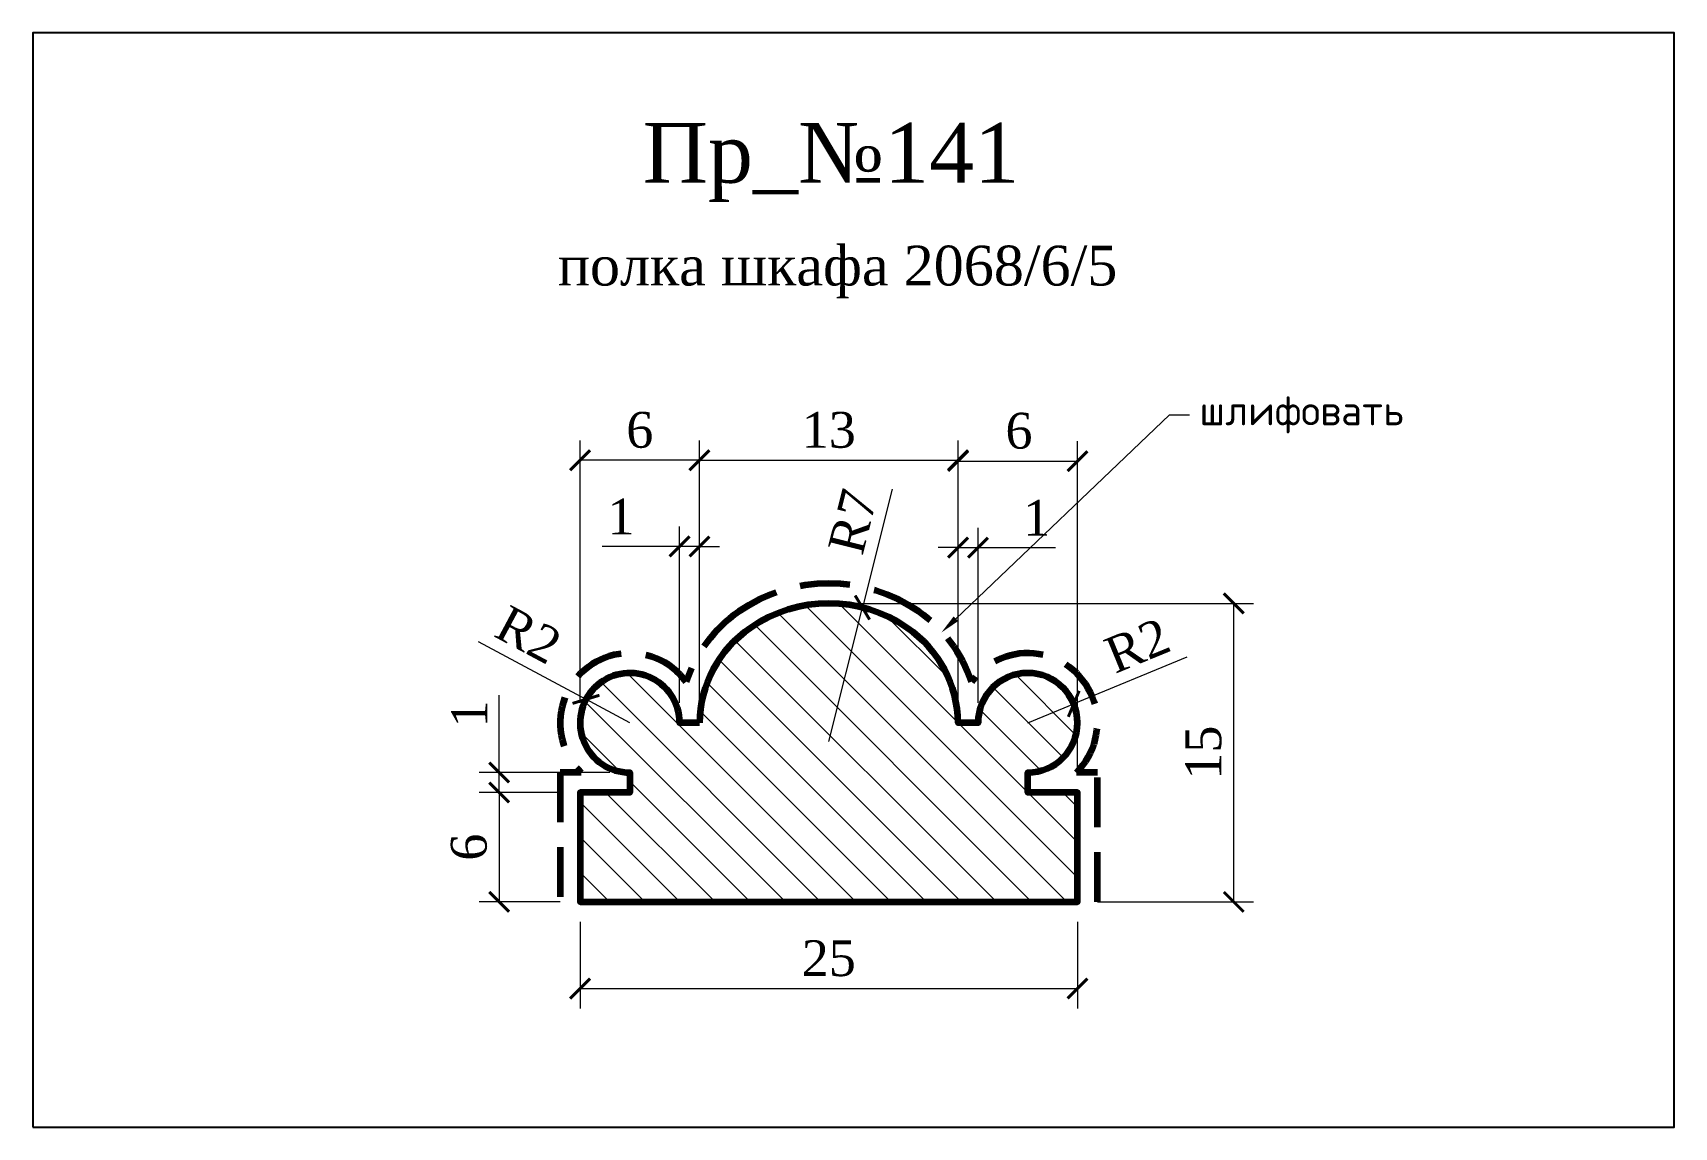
# Model space of a CAD drawing. Header units: millimetres. Extents: x 305271.9 to 305354.4, y -91057.7 to -91002.7.
import ezdxf
from ezdxf import colors
from ezdxf.entities.mleader import LeaderData, LeaderLine
from ezdxf.math import Vec2, Vec3

# ---------------------------------------------------------------- set-up
doc = ezdxf.new("R2010")
doc.units = ezdxf.units.MM
doc.header["$MEASUREMENT"] = 0
doc.linetypes.add('HIDDEN', pattern=[0.375, 0.25, -0.125])
doc.layers.add('Outside panel', color=7, linetype='Continuous', lineweight=18, true_color=0x7f5e57)
for name, color, linetype, lineweight in [('линия 15', 7, 'Continuous', 15), ('линия 50', 1, 'Continuous', 211), ('служебный слой РАЗМЕРЫ', 7, 'Continuous', 9)]:
    doc.layers.add(name, color=color, linetype=linetype, lineweight=lineweight)
doc.layers.add('размеры в модели', color=7, linetype='Continuous')
doc.styles.add('ELECT', font='times.ttf')
doc.styles.get("Standard").update_dxf_attribs({"font": 'times.ttf'})
doc.styles.add('ЕСКД профили текст', font='isocpeur.ttf')
doc.dimstyles.new('M_1', dxfattribs={"dimtxt": 1.8, "dimasz": 1, "dimexe": 1, "dimexo": 1, "dimgap": 0.6, "dimtad": 1, "dimdec": 0, "dimdsep": 46, "dimtxsty": 'Standard', "dimblk": 'ARCHTICK', "dimcen": -5, "dimclrd": 7, "dimclre": 7, "dimclrt": 7, "dimadec": 0, "dimazin": 0, "dimtfac": 1, "dimtdec": 0, "dimtmove": 0, "dimatfit": 3, "dimfxl": 1, "dimtolj": 1, "dimtzin": 0, "dimlwd": 5, "dimlwe": 5, "dimarcsym": 0})

# ---------------------------------------------------------------- blocks, each defined once
blk = doc.blocks.new('_ArchTick')
at = {"color": 0, "linetype": 'ByBlock', "const_width": 0.15}
blk.add_lwpolyline([(-0.5, -0.5), (0.5, 0.5)], dxfattribs=at)
blk = doc.blocks.new('*D13')
at = {"layer": 'Defpoints', "color": 0, "ltscale": 1000, "transparency": 16777216}
for p in [(305313.553, -91031.6), (305311.866, -91038.326)]:
    blk.add_point(p, dxfattribs=at)
at = {"layer": 'линия 15', "color": 7, "lineweight": 5, "ltscale": 1000, "transparency": 16777216}
for p in [(305315.045, -91025.646), (305311.866, -91038.326)]:
    blk.add_line(p, (305313.553, -91031.6), dxfattribs=at)
at = {"layer": 'линия 15', "color": 7, "lineweight": 5, "ltscale": 1000, "transparency": 16777216, "rotation": 255.9265077840176}
blk.add_blockref('_ArchTick', (305313.553, -91031.6), dxfattribs=at)
at = {"layer": 'линия 15', "color": 7, "ltscale": 1000, "transparency": 16777216, "insert": (305313.069, -91027.284), "char_height": 1.8, "attachment_point": 5, "rotation": 75.92651}
blk.add_mtext('\\A1;R7', dxfattribs=at)
blk = doc.blocks.new('*D12')
at = {"layer": 'Defpoints', "color": 0, "ltscale": 1000, "transparency": 16777216}
for p in [(305324.178, -91036.44), (305321.866, -91037.392)]:
    blk.add_point(p, dxfattribs=at)
at = {"layer": 'размеры в модели', "color": 7, "lineweight": 5, "ltscale": 1000, "transparency": 16777216}
for p in [(305329.862, -91034.102), (305321.866, -91037.392)]:
    blk.add_line(p, (305324.178, -91036.44), dxfattribs=at)
at = {"layer": 'размеры в модели', "color": 7, "lineweight": 5, "ltscale": 1000, "transparency": 16777216, "rotation": 202.3627753647337}
blk.add_blockref('_ArchTick', (305324.178, -91036.44), dxfattribs=at)
at = {"layer": 'размеры в модели', "color": 7, "ltscale": 1000, "transparency": 16777216, "insert": (305327.374, -91033.504), "char_height": 1.8, "attachment_point": 5, "rotation": 22.36278}
blk.add_mtext('\\A1;R2', dxfattribs=at)
blk = doc.blocks.new('*D11')
at = {"layer": 'Defpoints', "color": 0, "ltscale": 1000, "transparency": 16777216}
for p in [(305299.662, -91036.213), (305301.866, -91037.392)]:
    blk.add_point(p, dxfattribs=at)
at = {"layer": 'размеры в модели', "color": 7, "lineweight": 5, "ltscale": 1000, "transparency": 16777216}
for p in [(305294.242, -91033.314), (305301.866, -91037.392)]:
    blk.add_line(p, (305299.662, -91036.213), dxfattribs=at)
at = {"layer": 'размеры в модели', "color": 7, "lineweight": 5, "ltscale": 1000, "transparency": 16777216, "rotation": 331.8612470787039}
blk.add_blockref('_ArchTick', (305299.662, -91036.213), dxfattribs=at)
at = {"layer": 'размеры в модели', "color": 7, "ltscale": 1000, "transparency": 16777216, "insert": (305296.778, -91032.969), "char_height": 1.8, "attachment_point": 5, "rotation": 331.86125}
blk.add_mtext('\\A1;R2', dxfattribs=at)
blk = doc.blocks.new('*D10')
at = {"layer": 'Defpoints', "color": 0, "ltscale": 1000, "transparency": 16777216}
for p in [(305324.366, -91024.24), (305318.366, -91037.392), (305324.366, -91040.892)]:
    blk.add_point(p, dxfattribs=at)
at = {"layer": 'размеры в модели', "color": 7, "lineweight": 5, "ltscale": 1000, "transparency": 16777216}
for p, q in [((305318.366, -91036.392), (305318.366, -91023.24)), ((305324.366, -91039.892), (305324.366, -91023.24)), ((305318.366, -91024.24), (305324.366, -91024.24))]:
    blk.add_line(p, q, dxfattribs=at)
at = {"layer": 'размеры в модели', "color": 7, "lineweight": 5, "ltscale": 1000, "transparency": 16777216, "rotation": 180}
blk.add_blockref('_ArchTick', (305318.366, -91024.24), dxfattribs=at)
at = {"layer": 'размеры в модели', "color": 7, "lineweight": 5, "ltscale": 1000, "transparency": 16777216}
blk.add_blockref('_ArchTick', (305324.366, -91024.24), dxfattribs=at)
at = {"layer": 'размеры в модели', "color": 7, "ltscale": 1000, "transparency": 16777216, "insert": (305321.427, -91022.725), "char_height": 1.8, "attachment_point": 5}
blk.add_mtext('\\A1;6', dxfattribs=at)
blk = doc.blocks.new('*D9')
at = {"layer": 'Defpoints', "color": 0, "ltscale": 1000, "transparency": 16777216}
for p in [(305319.366, -91028.586), (305318.366, -91037.392), (305319.366, -91037.392)]:
    blk.add_point(p, dxfattribs=at)
at = {"layer": 'размеры в модели', "color": 7, "lineweight": 5, "ltscale": 1000, "transparency": 16777216}
for p, q in [((305318.366, -91036.392), (305318.366, -91027.586)), ((305319.366, -91036.392), (305319.366, -91027.586)), ((305318.366, -91028.586), (305317.366, -91028.586)), ((305318.366, -91028.586), (305319.366, -91028.586)), ((305319.366, -91028.586), (305323.259, -91028.586))]:
    blk.add_line(p, q, dxfattribs=at)
blk.add_blockref('_ArchTick', (305318.366, -91028.586), dxfattribs=at)
at = {"layer": 'размеры в модели', "color": 7, "lineweight": 5, "ltscale": 1000, "transparency": 16777216, "rotation": 180}
blk.add_blockref('_ArchTick', (305319.366, -91028.586), dxfattribs=at)
at = {"layer": 'размеры в модели', "color": 7, "ltscale": 1000, "transparency": 16777216, "insert": (305322.313, -91027.086), "char_height": 1.8, "attachment_point": 5}
blk.add_mtext('\\A1;1', dxfattribs=at)
blk = doc.blocks.new('*D8')
at = {"layer": 'Defpoints', "color": 0, "ltscale": 1000, "transparency": 16777216}
for p in [(305295.298, -91039.892), (305301.866, -91039.892), (305299.366, -91040.892)]:
    blk.add_point(p, dxfattribs=at)
at = {"layer": 'размеры в модели', "color": 7, "lineweight": 5, "ltscale": 1000, "transparency": 16777216}
for p, q in [((305295.298, -91039.892), (305295.298, -91035.999)), ((305300.866, -91039.892), (305294.298, -91039.892)), ((305295.298, -91040.892), (305295.298, -91039.892)), ((305298.366, -91040.892), (305294.298, -91040.892)), ((305295.298, -91040.892), (305295.298, -91041.892))]:
    blk.add_line(p, q, dxfattribs=at)
for p, rotation in [((305295.298, -91039.892), 270), ((305295.298, -91040.892), 90)]:
    blk.add_blockref('_ArchTick', p, dxfattribs=dict(at, rotation=rotation))
at = {"layer": 'размеры в модели', "color": 7, "ltscale": 1000, "transparency": 16777216, "insert": (305293.798, -91036.945), "char_height": 1.8, "attachment_point": 5, "rotation": 90}
blk.add_mtext('\\A1;1', dxfattribs=at)
blk = doc.blocks.new('*D7')
at = {"layer": 'Defpoints', "color": 0, "ltscale": 1000, "transparency": 16777216}
for p in [(305299.366, -91040.892), (305295.298, -91046.392), (305299.366, -91046.392)]:
    blk.add_point(p, dxfattribs=at)
at = {"layer": 'размеры в модели', "color": 7, "lineweight": 5, "ltscale": 1000, "transparency": 16777216}
for p, q in [((305298.366, -91040.892), (305294.298, -91040.892)), ((305295.298, -91040.892), (305295.298, -91046.392)), ((305298.366, -91046.392), (305294.298, -91046.392))]:
    blk.add_line(p, q, dxfattribs=at)
for p, rotation in [((305295.298, -91040.892), 90), ((305295.298, -91046.392), 270)]:
    blk.add_blockref('_ArchTick', p, dxfattribs=dict(at, rotation=rotation))
at = {"layer": 'размеры в модели', "color": 7, "ltscale": 1000, "transparency": 16777216, "insert": (305293.782, -91043.642), "char_height": 1.8, "attachment_point": 5, "rotation": 90}
blk.add_mtext('\\A1;6', dxfattribs=at)
blk = doc.blocks.new('*D6')
at = {"layer": 'Defpoints', "color": 0, "ltscale": 1000, "transparency": 16777216}
for p in [(305304.366, -91028.528), (305304.366, -91037.392), (305305.366, -91037.392)]:
    blk.add_point(p, dxfattribs=at)
at = {"layer": 'размеры в модели', "color": 7, "lineweight": 5, "ltscale": 1000, "transparency": 16777216}
for p, q in [((305304.366, -91036.392), (305304.366, -91027.528)), ((305305.366, -91036.392), (305305.366, -91027.528)), ((305304.366, -91028.528), (305300.473, -91028.528)), ((305305.366, -91028.528), (305304.366, -91028.528)), ((305305.366, -91028.528), (305306.366, -91028.528))]:
    blk.add_line(p, q, dxfattribs=at)
blk.add_blockref('_ArchTick', (305304.366, -91028.528), dxfattribs=at)
at = {"layer": 'размеры в модели', "color": 7, "lineweight": 5, "ltscale": 1000, "transparency": 16777216, "rotation": 180}
blk.add_blockref('_ArchTick', (305305.366, -91028.528), dxfattribs=at)
at = {"layer": 'размеры в модели', "color": 7, "ltscale": 1000, "transparency": 16777216, "insert": (305301.42, -91027.028), "char_height": 1.8, "attachment_point": 5}
blk.add_mtext('\\A1;1', dxfattribs=at)
blk = doc.blocks.new('*D5')
at = {"layer": 'Defpoints', "color": 0, "ltscale": 1000, "transparency": 16777216}
for p in [(305299.366, -91024.197), (305299.366, -91037.392), (305305.367, -91037.346)]:
    blk.add_point(p, dxfattribs=at)
at = {"layer": 'размеры в модели', "color": 7, "lineweight": 5, "ltscale": 1000, "transparency": 16777216}
for p, q in [((305299.366, -91036.392), (305299.366, -91023.197)), ((305305.367, -91036.346), (305305.367, -91023.197)), ((305305.367, -91024.197), (305299.366, -91024.197))]:
    blk.add_line(p, q, dxfattribs=at)
at = {"layer": 'размеры в модели', "color": 7, "lineweight": 5, "ltscale": 1000, "transparency": 16777216, "rotation": 180}
blk.add_blockref('_ArchTick', (305299.366, -91024.197), dxfattribs=at)
at = {"layer": 'размеры в модели', "color": 7, "lineweight": 5, "ltscale": 1000, "transparency": 16777216}
blk.add_blockref('_ArchTick', (305305.367, -91024.197), dxfattribs=at)
at = {"layer": 'размеры в модели', "color": 7, "ltscale": 1000, "transparency": 16777216, "insert": (305302.367, -91022.681), "char_height": 1.8, "attachment_point": 5}
blk.add_mtext('\\A1;6', dxfattribs=at)
blk = doc.blocks.new('*D4')
at = {"layer": 'Defpoints', "color": 0, "ltscale": 1000, "transparency": 16777216}
for p in [(305318.366, -91024.197), (305305.366, -91037.392), (305318.366, -91037.392)]:
    blk.add_point(p, dxfattribs=at)
at = {"layer": 'размеры в модели', "color": 7, "lineweight": 5, "ltscale": 1000, "transparency": 16777216}
for p, q in [((305305.366, -91036.392), (305305.366, -91023.197)), ((305318.366, -91036.392), (305318.366, -91023.197)), ((305305.366, -91024.197), (305318.366, -91024.197))]:
    blk.add_line(p, q, dxfattribs=at)
at = {"layer": 'размеры в модели', "color": 7, "lineweight": 5, "ltscale": 1000, "transparency": 16777216, "rotation": 180}
blk.add_blockref('_ArchTick', (305305.366, -91024.197), dxfattribs=at)
at = {"layer": 'размеры в модели', "color": 7, "lineweight": 5, "ltscale": 1000, "transparency": 16777216}
blk.add_blockref('_ArchTick', (305318.366, -91024.197), dxfattribs=at)
at = {"layer": 'размеры в модели', "color": 7, "ltscale": 1000, "transparency": 16777216, "insert": (305311.866, -91022.681), "char_height": 1.8, "attachment_point": 5}
blk.add_mtext('\\A1;13', dxfattribs=at)
blk = doc.blocks.new('*D3')
at = {"layer": 'Defpoints', "color": 0, "ltscale": 1000, "transparency": 16777216}
for p in [(305311.866, -91031.392), (305332.219, -91031.392), (305324.366, -91046.392)]:
    blk.add_point(p, dxfattribs=at)
at = {"layer": 'размеры в модели', "color": 7, "lineweight": 5, "ltscale": 1000, "transparency": 16777216}
for p, q in [((305312.866, -91031.392), (305333.219, -91031.392)), ((305332.219, -91046.392), (305332.219, -91031.392)), ((305325.366, -91046.392), (305333.219, -91046.392))]:
    blk.add_line(p, q, dxfattribs=at)
for p, rotation in [((305332.219, -91031.392), 90), ((305332.219, -91046.392), 270)]:
    blk.add_blockref('_ArchTick', p, dxfattribs=dict(at, rotation=rotation))
at = {"layer": 'размеры в модели', "color": 7, "ltscale": 1000, "transparency": 16777216, "insert": (305330.704, -91038.892), "char_height": 1.8, "attachment_point": 5, "rotation": 90}
blk.add_mtext('\\A1;15', dxfattribs=at)
blk = doc.blocks.new('*D2')
at = {"layer": 'Defpoints', "color": 0, "ltscale": 1000, "transparency": 16777216}
for p in [(305299.366, -91046.392), (305324.366, -91046.392), (305324.366, -91050.749)]:
    blk.add_point(p, dxfattribs=at)
at = {"layer": 'размеры в модели', "color": 7, "lineweight": 5, "ltscale": 1000, "transparency": 16777216}
for p, q in [((305299.366, -91047.392), (305299.366, -91051.749)), ((305324.366, -91047.392), (305324.366, -91051.749)), ((305299.366, -91050.749), (305324.366, -91050.749))]:
    blk.add_line(p, q, dxfattribs=at)
at = {"layer": 'размеры в модели', "color": 7, "lineweight": 5, "ltscale": 1000, "transparency": 16777216, "rotation": 180}
blk.add_blockref('_ArchTick', (305299.366, -91050.749), dxfattribs=at)
at = {"layer": 'размеры в модели', "color": 7, "lineweight": 5, "ltscale": 1000, "transparency": 16777216}
blk.add_blockref('_ArchTick', (305324.366, -91050.749), dxfattribs=at)
at = {"layer": 'размеры в модели', "color": 7, "ltscale": 1000, "transparency": 16777216, "insert": (305311.866, -91049.234), "char_height": 1.8, "attachment_point": 5}
blk.add_mtext('\\A1;25', dxfattribs=at)

msp = doc.modelspace()

# ---------------------------------------------------------------- hatches: boundary and pattern name
at = {"layer": 'Outside panel', "ltscale": 1000}
h = msp.add_hatch(dxfattribs=at)
h.set_pattern_fill('ANSI31', color=256, scale=10, angle=90)
h.set_pattern_definition([(135, (-6000.6453, 5476.7173), (-0.8838834765, -0.8838834765), [])])
edge = h.paths.add_edge_path()
edge.add_line((305305.366, -91037.392), (305304.366, -91037.392))
edge.add_arc((305301.866, -91037.392), 2.5, 0, 270)
edge.add_line((305301.866, -91039.892), (305301.866, -91040.892))
edge.add_line((305301.866, -91040.892), (305299.366, -91040.892))
edge.add_line((305299.366, -91040.892), (305299.366, -91046.392))
edge.add_line((305299.366, -91046.392), (305324.366, -91046.392))
edge.add_line((305324.366, -91046.392), (305324.366, -91040.892))
edge.add_line((305324.366, -91040.892), (305321.866, -91040.892))
edge.add_line((305321.866, -91040.892), (305321.866, -91039.892))
edge.add_arc((305321.866, -91037.392), 2.5, 270, 539.99905)
edge.add_line((305319.366, -91037.392), (305318.366, -91037.392))
edge.add_arc((305312.513, -91037.459), 5.854, 0.66398, 55.61108)
edge.add_arc((305311.866, -91038.326), 6.934, 55.24791, 124.75209)
edge.add_arc((305311.22, -91037.459), 5.854, 124.38892, 179.33602)
edge.add_line((305305.366, -91037.392), (305305.366, -91037.392))

# ---------------------------------------------------------------- linework, layer by layer
at = {"color": 6, "ltscale": 1000}
msp.add_lwpolyline([(305271.858, -91057.716), (305354.358, -91057.716), (305354.358, -91002.716), (305271.858, -91002.716)], close=True, dxfattribs=at)
at = {"layer": 'линия 50', "color": 1, "linetype": 'HIDDEN', "ltscale": 10, "true_color": 0xff0909}
msp.add_lwpolyline([(305325.366, -91046.392), (305325.366, -91039.892), (305324.316, -91039.892, 1.088408), (305319.031, -91035.34, 0.16542), (305316.387, -91031.805, 0.312704), (305307.346, -91031.805, 0.16542), (305304.702, -91035.34, 1.088408), (305299.417, -91039.892), (305298.366, -91039.892), (305298.366, -91046.392)], format="xyb", dxfattribs=at)
at = {"layer": 'линия 50', "color": 7}
msp.add_lwpolyline([(305305.366, -91037.392), (305304.366, -91037.392, 2.414214), (305301.866, -91039.892), (305301.866, -91040.892), (305299.366, -91040.892), (305299.366, -91046.392), (305324.366, -91046.392), (305324.366, -91040.892), (305321.866, -91040.892), (305321.866, -91039.892, 2.414185), (305319.366, -91037.392), (305318.366, -91037.392, 0.244454), (305315.819, -91032.628, 0.312922), (305307.914, -91032.628, 0.244454), (305305.366, -91037.392)], format="xyb", close=True, dxfattribs=at)

# ---------------------------------------------------------------- texts
at = {"color": 5, "ltscale": 1000, "style": 'ELECT'}
msp.add_text('Пр_№141', height=3, dxfattribs=at).set_placement((305302.518, -91010.246))
at = {"color": 7, "ltscale": 1000, "style": 'ELECT'}
msp.add_text('полка шкафа 2068/6/5', height=2, dxfattribs=at).set_placement((305298.244, -91015.414))

# ---------------------------------------------------------------- dimensions: what is measured, and where the dimension line sits
at = {"layer": 'линия 15', "color": 5, "ltscale": 1000}
dim = msp.add_radius_dim(center=(305311.866, -91038.326), mpoint=(305313.553, -91031.6), dimstyle='M_1', dxfattribs=at)
dim.commit()
dim.dimension.update_dxf_attribs({"geometry": '*D13', "text_midpoint": (305313.069, -91027.284)})
at = {"layer": 'размеры в модели', "color": 0, "ltscale": 1000}
for base, p1, p2, angle, picture, middle in [((305299.366, -91024.197), (305305.367, -91037.346), (305299.366, -91037.392), 180, '*D5', (305302.367, -91022.681)), ((305318.366, -91024.197), (305305.366, -91037.392), (305318.366, -91037.392), 180, '*D4', (305311.866, -91022.681)), ((305304.366, -91028.528), (305305.366, -91037.392), (305304.366, -91037.392), 180, '*D6', (305301.42, -91027.028)), ((305295.298, -91039.892), (305299.366, -91040.892), (305301.866, -91039.892), 90, '*D8', (305293.798, -91036.945)), ((305295.297814009, -91046.391577693), (305299.366392975, -91040.891577693), (305299.366403294, -91046.391577693), 90, '*D7', (305293.782240829, -91043.641577693)), ((305324.366, -91050.749), (305299.366, -91046.392), (305324.366, -91046.392), 180, '*D2', (305311.866, -91049.234))]:
    dim = msp.add_linear_dim(base=base, p1=p1, p2=p2, angle=angle, dimstyle='M_1', override={"dimtxt": 1.8}, dxfattribs=at)
    dim.commit()
    dim.dimension.update_dxf_attribs({"geometry": picture, "text_midpoint": middle})
for base, p2, picture, middle in [((305324.366, -91024.24), (305324.366, -91040.892), '*D10', (305321.427, -91024.24)), ((305319.366, -91028.586), (305319.366, -91037.392), '*D9', (305322.313, -91028.586))]:
    dim = msp.add_linear_dim(base=base, p1=(305318.366, -91037.392), p2=p2, dimstyle='M_1', override={"dimtxt": 1.8}, dxfattribs=at)
    dim.commit()
    dim.dimension.update_dxf_attribs({"geometry": picture, "text_midpoint": middle, "dimtype": 128})
for center, mpoint, picture, middle in [((305301.866, -91037.392), (305299.662, -91036.213), '*D11', (305296.778, -91032.969)), ((305321.86634, -91037.39158), (305324.17832, -91036.4404), '*D12', (305327.37427, -91033.50357))]:
    dim = msp.add_radius_dim(center=center, mpoint=mpoint, dimstyle='M_1', override={"dimtxt": 1.8}, dxfattribs=at)
    dim.commit()
    dim.dimension.update_dxf_attribs({"geometry": picture, "text_midpoint": middle})
dim = msp.add_linear_dim(base=(305332.219, -91031.392), p1=(305324.366, -91046.392), p2=(305311.866, -91031.392), angle=90, dimstyle='M_1', override={"dimtxt": 1.8}, dxfattribs=at)
dim.commit()
dim.dimension.update_dxf_attribs({"geometry": '*D3', "text_midpoint": (305332.219, -91038.892), "dimtype": 128})

# ---------------------------------------------------------------- leaders
at = {"layer": 'служебный слой РАЗМЕРЫ'}
ml = msp.add_multileader_mtext('Standard', dxfattribs=at)
ml.set_content('\\A1;шлифовать', color=256, style='ЕСКД профили текст')
ml.set_leader_properties(color=256, linetype='ByLayer', lineweight=-1)
ml.build(insert=Vec2(0, 0))
ml.multileader.update_dxf_attribs({"dogleg_length": 1, "arrow_head_size": 1})
ctx = ml.context
ctx.base_point, ctx.char_height, ctx.arrow_head_size, ctx.landing_gap_size, ctx.plane_origin = Vec3(305329.995, -91021.916), 1.5, 1, 0.5, Vec3(305343.47, -90995.747)
notes = []
notes.append((ctx, [(1, (1, 1, 0), (305328.995, -91021.916), (1, 0), 1, [(0, [(305317.531, -91032.852)], 0, [])])]))
ctx.mtext.insert, ctx.mtext.flow_direction = Vec3(305330.495, -91020.941), 5
for ctx, leaders in notes:
    for number, flags, end, landing, length, lines in leaders:
        leader = LeaderData()
        leader.index, (leader.has_last_leader_line, leader.has_dogleg_vector, leader.attachment_direction) = number, flags
        leader.last_leader_point, leader.dogleg_vector, leader.dogleg_length = Vec3(end), Vec3(landing), length
        for number, points, colour, breaks in lines:
            line = LeaderLine()
            line.index, line.vertices, line.color, line.breaks = number, Vec3.list(points), colors.encode_raw_color(colour), breaks
            leader.lines.append(line)
        ctx.leaders.append(leader)

doc.saveas('drawing.dxf')
